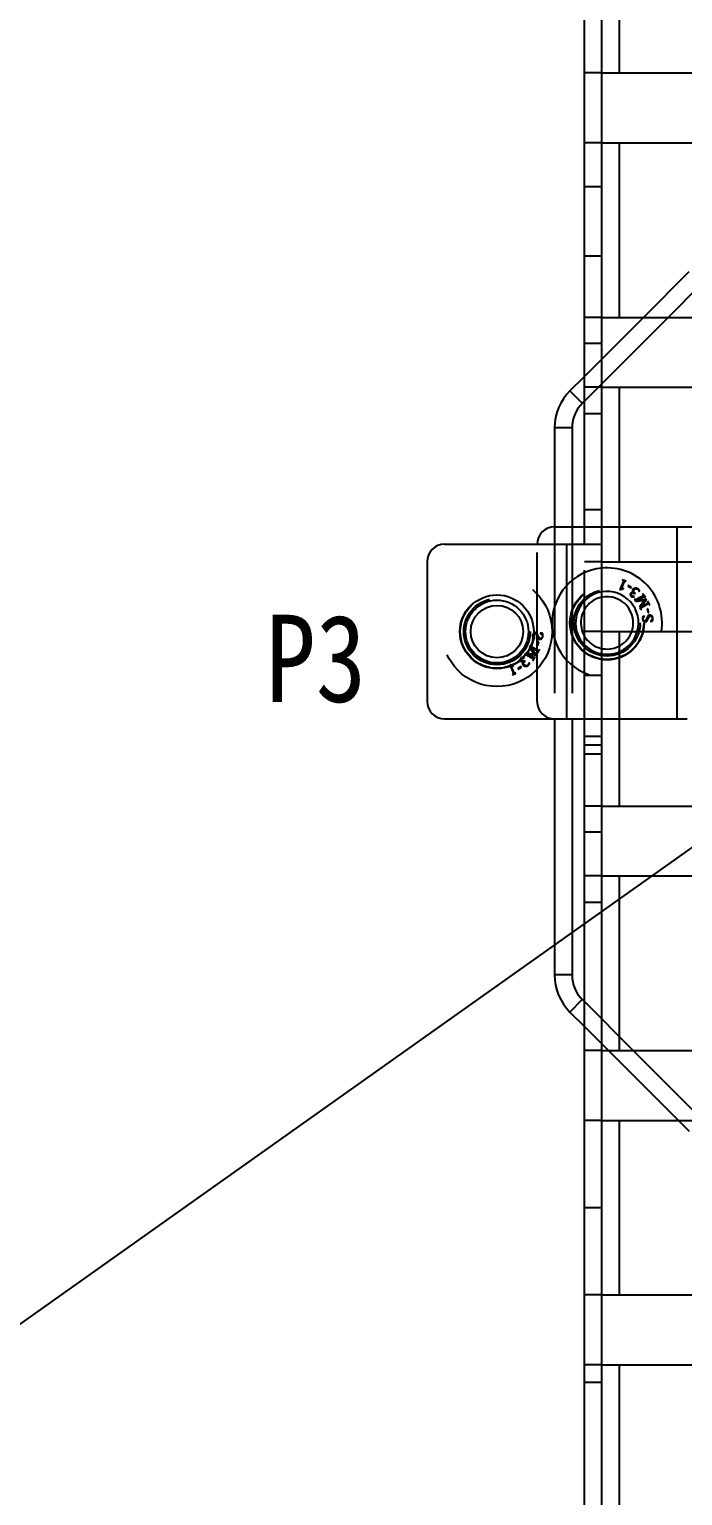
# Model space of a CAD drawing. Header units: millimetres. Extents: x 0 to 8948, y -1340 to 1100.
# Drawn here: x 2490.8 to 2528.2, y 534.4 to 618.4 of the extents above; entities that cross this region are included whole.
import ezdxf

# ---------------------------------------------------------------- set-up
doc = ezdxf.new("R2010")
doc.units = ezdxf.units.MM
doc.header["$LTSCALE"] = 85.25
doc.linetypes.add('HIDDEN', pattern=[0.2, 0.1, -0.1])
doc.layers.get('0').update_dxf_attribs({"linetype": 'CONTINUOUS'})
doc.layers.add('02___PRT_ALL_AXES', color=7, linetype='CONTINUOUS')
doc.layers.add('DEFAULT_2', color=8, linetype='HIDDEN')
doc.styles.get("Standard").update_dxf_attribs({"font": 'txt', "width": 0.85})

msp = doc.modelspace()

# ---------------------------------------------------------------- linework, layer by layer
msp.add_line((1723.341, 0), (3273.341, 1100))
at = {"color": 3, "linetype": 'Continuous'}
for p, q in [((2523.588, 455.948), (2523.588, 696.948)), ((2524.588, 625.948), (2524.588, 615.948)), ((2523.588, 615.948), (2534.458, 615.948)), ((2523.588, 611.948), (2534.458, 611.948)), ((2524.588, 611.948), (2524.588, 601.948)), ((2523.588, 598.148), (2527.388, 601.948)), ((2523.588, 601.948), (2534.458, 601.948)), ((2523.588, 597.948), (2534.458, 597.948)), ((2524.588, 597.948), (2524.588, 587.948)), ((2522.473, 597.034), (2522.588, 597.148)), ((2521.888, 595.62), (2521.888, 588.948)), ((2514.588, 588.948), (2523.588, 588.948)), ((2521.588, 578.948), (2521.588, 588.948)), ((2513.588, 587.948), (2513.588, 579.948)), ((2523.588, 587.948), (2534.458, 587.948)), ((2523.588, 583.948), (2534.458, 583.948)), ((2524.588, 583.948), (2524.588, 573.948)), ((2514.588, 578.948), (2523.588, 578.948)), ((2521.888, 578.948), (2521.888, 564.276)), ((2523.588, 573.948), (2534.458, 573.948)), ((2523.588, 569.948), (2534.458, 569.948)), ((2524.588, 569.948), (2524.588, 559.948)), ((2522.473, 562.862), (2522.588, 562.748)), ((2523.588, 559.948), (2534.458, 559.948)), ((2525.388, 559.948), (2529.302, 556.034)), ((2523.588, 555.948), (2534.458, 555.948)), ((2524.588, 555.948), (2524.588, 545.948)), ((2523.588, 545.948), (2534.458, 545.948)), ((2523.588, 541.948), (2534.458, 541.948)), ((2524.588, 541.948), (2524.588, 531.948))]:
    msp.add_line(p, q, dxfattribs=at)
at = {"color": 7, "linetype": 'Continuous'}
for p, q in [((2522.588, 588.948), (2522.588, 683.948)), ((2523.588, 599.562), (2525.973, 601.948)), ((2521.766, 597.741), (2522.588, 598.562)), ((2522.473, 597.034), (2521.766, 597.741)), ((2520.888, 595.62), (2520.888, 588.948)), ((2521.888, 595.62), (2520.888, 595.62)), ((2522.588, 590.948), (2523.588, 590.948)), ((2521.888, 589.948), (2523.588, 589.948)), ((2527.888, 587.948), (2527.888, 583.948)), ((2524.824, 586.841), (2524.624, 586.36)), ((2524.624, 586.36), (2524.651, 586.348)), ((2524.707, 586.404), (2524.879, 586.818)), ((2524.834, 586.427), (2524.707, 586.404)), ((2524.778, 586.923), (2524.773, 586.91)), ((2524.773, 586.91), (2524.808, 586.887)), ((2524.839, 586.406), (2524.834, 586.427)), ((2524.922, 586.839), (2524.969, 586.828)), ((2524.969, 586.828), (2524.975, 586.842)), ((2525.106, 586.595), (2525.086, 586.562)), ((2525.086, 586.562), (2525.269, 586.448)), ((2525.289, 586.481), (2525.106, 586.595)), ((2525.269, 586.448), (2525.289, 586.481)), ((2525.452, 585.961), (2525.446, 585.979)), ((2525.468, 585.833), (2525.456, 585.826)), ((2525.507, 585.791), (2525.468, 585.833)), ((2525.5, 586.137), (2525.504, 586.157)), ((2525.544, 585.679), (2526.025, 585.755)), ((2525.931, 585.992), (2525.577, 585.779)), ((2525.609, 585.716), (2525.972, 585.935)), ((2526.145, 585.802), (2525.609, 585.716)), ((2525.735, 586.247), (2525.752, 586.254)), ((2526.025, 585.755), (2525.743, 585.349)), ((2525.805, 585.315), (2526.145, 585.802)), ((2526.207, 585.557), (2525.805, 585.315)), ((2525.809, 585.286), (2526.22, 585.534)), ((2525.946, 586.123), (2525.934, 586.115)), ((2525.934, 586.115), (2525.961, 586.041)), ((2526.031, 585.934), (2526.068, 585.892)), ((2526.068, 585.892), (2526.081, 585.9)), ((2526.209, 585.687), (2526.196, 585.68)), ((2526.196, 585.68), (2526.232, 585.604)), ((2526.284, 585.516), (2526.318, 585.478)), ((2526.318, 585.478), (2526.33, 585.486)), ((2525.843, 585.21), (2525.809, 585.286)), ((2525.831, 585.203), (2525.843, 585.21)), ((2526.053, 584.818), (2525.948, 584.811)), ((2526.052, 584.818), (2526.053, 584.806)), ((2526.222, 585.25), (2526.185, 585.238)), ((2526.185, 585.238), (2526.248, 585.032)), ((2526.285, 585.044), (2526.222, 585.25)), ((2526.248, 585.032), (2526.285, 585.044)), ((2526.353, 584.54), (2526.352, 584.552)), ((2526.353, 584.54), (2526.489, 584.544)), ((2520.888, 578.948), (2520.888, 564.276)), ((2522.588, 478.948), (2522.588, 578.948)), ((2522.588, 577.948), (2523.588, 577.948)), ((2522.588, 576.948), (2523.588, 576.948)), ((2521.888, 564.276), (2520.888, 564.276)), ((2522.473, 562.862), (2521.766, 562.155)), ((2521.766, 562.155), (2522.588, 561.334)), ((2523.973, 559.948), (2527.973, 555.948))]:
    msp.add_line(p, q, dxfattribs=at)
for radius in [1.8, 1.5]:
    msp.add_circle((2517.588, 583.948), radius, dxfattribs=at)
for centre, radius, start, end in [((2523.888, 595.62), 3, 135, 180), ((2520.888, 588.948), 1, 90, 180), ((2523.888, 584.448), 3.15, 350.85499, 95.47283), ((2523.888, 584.448), 1.8, 343.83546, 99.60032), ((2523.888, 584.448), 1.5, 340.51183, 101.56535), ((2524.269, 585.015), 1.438, 27.53662, 31.08982), ((2523.888, 564.276), 3, 180, 225)]:
    msp.add_arc(centre, radius, start, end, dxfattribs=at)
at = {"color": 3, "linetype": 'Continuous'}
for centre, radius, start, end in [((2523.888, 595.62), 2, 135, 180), ((2514.588, 587.948), 1, 90, 180), ((2514.588, 579.948), 1, 180, 270), ((2523.888, 564.276), 2, 180, 225)]:
    msp.add_arc(centre, radius, start, end, dxfattribs=at)
at = {"color": 7, "linetype": 'Continuous'}
for points in [[(2524.651, 586.348), (2524.728, 586.377), (2524.79, 586.397), (2524.839, 586.406)], [(2524.875, 586.88), (2524.839, 586.895), (2524.807, 586.91), (2524.778, 586.923)], [(2524.808, 586.887), (2524.827, 586.876), (2524.832, 586.861), (2524.824, 586.841)], [(2524.975, 586.842), (2524.945, 586.852), (2524.912, 586.865), (2524.875, 586.88)], [(2524.879, 586.818), (2524.887, 586.837), (2524.902, 586.844), (2524.922, 586.839)], [(2525.384, 586.37), (2525.353, 586.336), (2525.339, 586.3), (2525.339, 586.26)], [(2525.53, 586.439), (2525.472, 586.437), (2525.423, 586.414), (2525.384, 586.37)], [(2525.404, 586.257), (2525.407, 586.288), (2525.421, 586.319), (2525.446, 586.347)], [(2525.446, 586.347), (2525.477, 586.381), (2525.514, 586.401), (2525.556, 586.406)], [(2525.69, 586.377), (2525.642, 586.42), (2525.589, 586.441), (2525.53, 586.439)], [(2525.556, 586.406), (2525.599, 586.411), (2525.634, 586.4), (2525.661, 586.376)], [(2525.661, 586.376), (2525.679, 586.36), (2525.692, 586.331), (2525.699, 586.29)], [(2525.751, 586.302), (2525.741, 586.324), (2525.721, 586.349), (2525.69, 586.377)], [(2525.226, 586.124), (2525.21, 586.107), (2525.205, 586.083), (2525.209, 586.053)], [(2525.209, 586.053), (2525.213, 586.023), (2525.228, 585.997), (2525.253, 585.974)], [(2525.289, 586.158), (2525.263, 586.153), (2525.242, 586.142), (2525.226, 586.124)], [(2525.253, 585.974), (2525.281, 585.949), (2525.311, 585.936), (2525.343, 585.934)], [(2525.269, 586.053), (2525.267, 586.075), (2525.274, 586.096), (2525.29, 586.114)], [(2525.3, 585.994), (2525.282, 586.011), (2525.272, 586.031), (2525.269, 586.053)], [(2525.392, 586.16), (2525.35, 586.164), (2525.316, 586.163), (2525.289, 586.158)], [(2525.29, 586.114), (2525.313, 586.14), (2525.366, 586.148), (2525.448, 586.14)], [(2525.366, 585.965), (2525.34, 585.969), (2525.318, 585.978), (2525.3, 585.994)], [(2525.339, 586.26), (2525.34, 586.22), (2525.357, 586.187), (2525.392, 586.16)], [(2525.343, 585.934), (2525.375, 585.933), (2525.411, 585.942), (2525.452, 585.961)], [(2525.446, 585.979), (2525.419, 585.966), (2525.392, 585.961), (2525.366, 585.965)], [(2525.432, 586.18), (2525.41, 586.2), (2525.401, 586.225), (2525.404, 586.257)], [(2525.504, 586.157), (2525.473, 586.158), (2525.449, 586.165), (2525.432, 586.18)], [(2525.448, 586.14), (2525.466, 586.138), (2525.484, 586.137), (2525.5, 586.137)], [(2525.456, 585.826), (2525.47, 585.805), (2525.485, 585.782), (2525.5, 585.757)], [(2525.54, 585.768), (2525.531, 585.77), (2525.52, 585.778), (2525.507, 585.791)], [(2525.577, 585.779), (2525.562, 585.77), (2525.55, 585.766), (2525.54, 585.768)], [(2525.699, 586.29), (2525.702, 586.273), (2525.708, 586.261), (2525.715, 586.254)], [(2525.715, 586.254), (2525.72, 586.249), (2525.727, 586.247), (2525.735, 586.247)], [(2525.752, 586.254), (2525.761, 586.264), (2525.761, 586.28), (2525.751, 586.302)], [(2525.961, 586.016), (2525.957, 586.009), (2525.947, 586.002), (2525.931, 585.992)], [(2526.011, 586.01), (2525.997, 586.034), (2525.975, 586.072), (2525.946, 586.123)], [(2525.961, 586.041), (2525.965, 586.031), (2525.965, 586.022), (2525.961, 586.016)], [(2525.972, 585.935), (2525.988, 585.945), (2525.999, 585.949), (2526.005, 585.949)], [(2526.005, 585.949), (2526.013, 585.949), (2526.021, 585.944), (2526.031, 585.934)], [(2526.081, 585.9), (2526.054, 585.941), (2526.031, 585.977), (2526.011, 586.01)], [(2526.232, 585.604), (2526.24, 585.587), (2526.232, 585.572), (2526.207, 585.557)], [(2526.267, 585.586), (2526.245, 585.621), (2526.226, 585.655), (2526.209, 585.687)], [(2526.22, 585.534), (2526.233, 585.542), (2526.244, 585.545), (2526.251, 585.544)], [(2526.251, 585.544), (2526.258, 585.543), (2526.269, 585.534), (2526.284, 585.516)], [(2526.33, 585.486), (2526.304, 585.525), (2526.283, 585.559), (2526.267, 585.586)], [(2525.743, 585.349), (2525.752, 585.337), (2525.768, 585.313), (2525.788, 585.279)], [(2525.788, 585.279), (2525.813, 585.238), (2525.827, 585.212), (2525.831, 585.203)], [(2525.948, 584.811), (2525.926, 584.774), (2525.917, 584.728), (2525.923, 584.675)], [(2525.923, 584.675), (2525.928, 584.622), (2525.948, 584.58), (2525.978, 584.551)], [(2525.949, 584.664), (2525.941, 584.732), (2525.976, 584.78), (2526.053, 584.806)], [(2525.986, 584.585), (2525.965, 584.604), (2525.952, 584.631), (2525.949, 584.664)], [(2526.164, 584.709), (2526.141, 584.65), (2526.123, 584.611), (2526.108, 584.591)], [(2526.229, 584.841), (2526.21, 584.814), (2526.188, 584.77), (2526.164, 584.709)], [(2526.177, 584.559), (2526.201, 584.586), (2526.225, 584.633), (2526.251, 584.7)], [(2526.324, 584.891), (2526.28, 584.887), (2526.248, 584.869), (2526.229, 584.841)], [(2526.251, 584.7), (2526.27, 584.747), (2526.287, 584.781), (2526.303, 584.803)], [(2526.303, 584.803), (2526.319, 584.825), (2526.341, 584.837), (2526.367, 584.84)], [(2526.452, 584.851), (2526.418, 584.883), (2526.374, 584.897), (2526.324, 584.891)], [(2526.367, 584.84), (2526.397, 584.843), (2526.423, 584.833), (2526.447, 584.811)], [(2526.447, 584.811), (2526.471, 584.789), (2526.484, 584.76), (2526.488, 584.725)], [(2526.514, 584.709), (2526.508, 584.772), (2526.487, 584.819), (2526.452, 584.851)], [(2526.488, 584.725), (2526.492, 584.687), (2526.482, 584.652), (2526.456, 584.618)], [(2526.489, 584.544), (2526.512, 584.595), (2526.521, 584.65), (2526.514, 584.709)], [(2525.978, 584.551), (2526.01, 584.52), (2526.047, 584.508), (2526.089, 584.512)], [(2526.055, 584.559), (2526.03, 584.556), (2526.007, 584.565), (2525.986, 584.585)], [(2526.108, 584.591), (2526.093, 584.571), (2526.075, 584.561), (2526.055, 584.559)], [(2526.089, 584.512), (2526.124, 584.516), (2526.153, 584.531), (2526.177, 584.559)], [(2526.456, 584.618), (2526.431, 584.584), (2526.397, 584.563), (2526.352, 584.552)]]:
    msp.add_open_spline(points, degree=3, dxfattribs=at)
at = {"layer": '02___PRT_ALL_AXES', "color": 8, "linetype": 'HIDDEN'}
for p, q in [((2522.588, 596.448), (2522.588, 609.448)), ((2522.588, 609.448), (2523.588, 609.448)), ((2523.588, 596.448), (2523.588, 609.448)), ((2523.588, 605.448), (2522.588, 605.448)), ((2523.588, 600.448), (2522.588, 600.448)), ((2522.588, 596.448), (2523.588, 596.448)), ((2522.588, 568.448), (2522.588, 581.448)), ((2522.588, 581.448), (2523.588, 581.448)), ((2523.588, 568.448), (2523.588, 581.448)), ((2523.588, 577.448), (2522.588, 577.448)), ((2523.588, 572.448), (2522.588, 572.448)), ((2522.588, 568.448), (2523.588, 568.448)), ((2522.588, 540.948), (2522.588, 550.948)), ((2522.588, 550.948), (2523.588, 550.948)), ((2523.588, 540.948), (2523.588, 550.948)), ((2523.588, 545.948), (2522.588, 545.948)), ((2522.588, 540.948), (2523.588, 540.948))]:
    msp.add_line(p, q, dxfattribs=at)
msp.add_circle((2523.888, 584.448), 2.1, dxfattribs=at)
at = {"layer": '02___PRT_ALL_AXES', "color": 3, "linetype": 'Continuous'}
msp.add_circle((2517.588, 583.948), 2.1, dxfattribs=at)
at = {"layer": 'DEFAULT_2', "color": 8, "linetype": 'HIDDEN'}
for p, q in [((2523.588, 615.948), (2522.588, 615.948)), ((2523.588, 611.948), (2522.588, 611.948)), ((2525.973, 601.948), (2528.595, 604.569)), ((2527.388, 601.948), (2529.302, 603.862)), ((2523.588, 601.948), (2522.588, 601.948)), ((2522.588, 598.562), (2523.588, 599.562)), ((2522.588, 597.148), (2523.588, 598.148)), ((2523.588, 597.948), (2522.588, 597.948)), ((2520.888, 589.948), (2521.888, 589.948)), ((2523.588, 589.948), (2529.888, 589.948)), ((2527.888, 589.948), (2527.888, 587.948)), ((2519.888, 579.948), (2519.888, 588.948)), ((2520.888, 588.948), (2520.888, 578.948)), ((2521.888, 588.948), (2521.888, 578.948)), ((2522.588, 578.948), (2522.588, 588.948)), ((2523.588, 587.948), (2522.588, 587.948)), ((2520.053, 583.856), (2520.052, 583.844)), ((2520.189, 583.852), (2520.053, 583.856)), ((2523.588, 583.948), (2522.588, 583.948)), ((2527.888, 583.948), (2527.888, 578.948)), ((2519.443, 583.047), (2519.725, 582.641)), ((2519.845, 582.594), (2519.505, 583.081)), ((2519.505, 583.081), (2519.907, 582.839)), ((2519.509, 583.109), (2519.543, 583.186)), ((2519.92, 582.862), (2519.509, 583.109)), ((2519.543, 583.186), (2519.531, 583.193)), ((2519.648, 583.585), (2519.752, 583.578)), ((2519.752, 583.578), (2519.753, 583.59)), ((2519.948, 583.364), (2519.885, 583.158)), ((2519.885, 583.158), (2519.922, 583.146)), ((2519.922, 583.146), (2519.985, 583.352)), ((2519.985, 583.352), (2519.948, 583.364)), ((2519.146, 582.417), (2519.152, 582.435)), ((2519.156, 582.57), (2519.168, 582.563)), ((2519.168, 582.563), (2519.207, 582.605)), ((2519.204, 582.239), (2519.2, 582.259)), ((2519.725, 582.641), (2519.244, 582.716)), ((2519.277, 582.617), (2519.631, 582.404)), ((2519.672, 582.46), (2519.309, 582.68)), ((2519.309, 582.68), (2519.845, 582.594)), ((2519.452, 582.142), (2519.435, 582.149)), ((2519.661, 582.355), (2519.634, 582.281)), ((2519.634, 582.281), (2519.646, 582.273)), ((2519.768, 582.503), (2519.731, 582.462)), ((2519.781, 582.496), (2519.768, 582.503)), ((2519.932, 582.792), (2519.896, 582.716)), ((2519.896, 582.716), (2519.909, 582.709)), ((2520.018, 582.918), (2519.984, 582.88)), ((2520.03, 582.91), (2520.018, 582.918)), ((2518.351, 582.048), (2518.324, 582.036)), ((2518.324, 582.036), (2518.524, 581.554)), ((2518.579, 581.577), (2518.407, 581.992)), ((2518.407, 581.992), (2518.534, 581.969)), ((2518.508, 581.509), (2518.473, 581.486)), ((2518.473, 581.486), (2518.478, 581.472)), ((2518.534, 581.969), (2518.539, 581.99)), ((2518.669, 581.567), (2518.622, 581.557)), ((2518.675, 581.554), (2518.669, 581.567)), ((2518.969, 581.948), (2518.786, 581.834)), ((2518.786, 581.834), (2518.806, 581.801)), ((2518.806, 581.801), (2518.989, 581.915)), ((2518.989, 581.915), (2518.969, 581.948)), ((2523.588, 578.948), (2528.467, 578.948)), ((2523.588, 573.948), (2522.588, 573.948)), ((2523.588, 569.948), (2522.588, 569.948)), ((2522.588, 562.748), (2525.388, 559.948)), ((2522.588, 561.334), (2523.973, 559.948)), ((2523.588, 559.948), (2522.588, 559.948)), ((2523.588, 555.948), (2522.588, 555.948)), ((2527.973, 555.948), (2528.595, 555.327)), ((2523.588, 545.948), (2522.588, 545.948)), ((2523.588, 541.948), (2522.588, 541.948))]:
    msp.add_line(p, q, dxfattribs=at)
for centre, radius in [((2517.588, 583.948), 3.15), ((2523.888, 584.448), 2.125), ((2523.888, 584.448), 1.9), ((2517.588, 583.948), 2.125), ((2517.588, 583.948), 1.9)]:
    msp.add_circle(centre, radius, dxfattribs=at)
for centre, radius, start, end in [((2523.888, 584.448), 3.15, 95.47283, 350.85499), ((2523.888, 584.448), 1.8, 99.60032, 343.83546), ((2523.888, 584.448), 1.5, 101.56535, 340.51183), ((2517.969, 583.381), 1.438, 328.91018, 332.46337), ((2520.888, 579.948), 1, 180, 270)]:
    msp.add_arc(centre, radius, start, end, dxfattribs=at)
for points in [[(2519.678, 583.845), (2519.648, 583.816), (2519.628, 583.774), (2519.623, 583.721)], [(2519.649, 583.732), (2519.652, 583.765), (2519.665, 583.792), (2519.686, 583.811)], [(2519.789, 583.884), (2519.747, 583.888), (2519.71, 583.876), (2519.678, 583.845)], [(2519.686, 583.811), (2519.707, 583.831), (2519.73, 583.84), (2519.755, 583.837)], [(2519.755, 583.837), (2519.775, 583.835), (2519.793, 583.825), (2519.808, 583.805)], [(2519.877, 583.837), (2519.853, 583.865), (2519.824, 583.88), (2519.789, 583.884)], [(2519.808, 583.805), (2519.823, 583.785), (2519.841, 583.746), (2519.864, 583.686)], [(2519.951, 583.696), (2519.925, 583.763), (2519.901, 583.81), (2519.877, 583.837)], [(2520.052, 583.844), (2520.097, 583.833), (2520.131, 583.811), (2520.156, 583.778)], [(2520.214, 583.687), (2520.221, 583.746), (2520.212, 583.801), (2520.189, 583.852)], [(2519.488, 583.117), (2519.468, 583.083), (2519.452, 583.059), (2519.443, 583.047)], [(2519.531, 583.193), (2519.527, 583.184), (2519.513, 583.158), (2519.488, 583.117)], [(2519.623, 583.721), (2519.617, 583.668), (2519.626, 583.622), (2519.648, 583.585)], [(2519.753, 583.59), (2519.676, 583.616), (2519.641, 583.664), (2519.649, 583.732)], [(2519.864, 583.686), (2519.888, 583.626), (2519.91, 583.582), (2519.929, 583.554)], [(2519.929, 583.554), (2519.948, 583.526), (2519.98, 583.509), (2520.024, 583.505)], [(2520.003, 583.593), (2519.987, 583.615), (2519.97, 583.649), (2519.951, 583.696)], [(2520.067, 583.556), (2520.041, 583.559), (2520.019, 583.571), (2520.003, 583.593)], [(2520.024, 583.505), (2520.074, 583.499), (2520.118, 583.513), (2520.152, 583.545)], [(2520.147, 583.585), (2520.123, 583.563), (2520.097, 583.553), (2520.067, 583.556)], [(2520.188, 583.671), (2520.184, 583.636), (2520.171, 583.607), (2520.147, 583.585)], [(2520.152, 583.545), (2520.187, 583.577), (2520.208, 583.624), (2520.214, 583.687)], [(2520.156, 583.778), (2520.182, 583.744), (2520.192, 583.709), (2520.188, 583.671)], [(2518.909, 582.342), (2518.905, 582.312), (2518.91, 582.289), (2518.926, 582.271)], [(2518.953, 582.421), (2518.928, 582.399), (2518.913, 582.373), (2518.909, 582.342)], [(2518.926, 582.271), (2518.942, 582.254), (2518.963, 582.243), (2518.989, 582.238)], [(2519.043, 582.461), (2519.011, 582.46), (2518.981, 582.447), (2518.953, 582.421)], [(2518.99, 582.282), (2518.974, 582.3), (2518.967, 582.321), (2518.969, 582.343)], [(2518.969, 582.343), (2518.972, 582.365), (2518.982, 582.385), (2519, 582.402)], [(2518.989, 582.238), (2519.016, 582.233), (2519.05, 582.232), (2519.092, 582.236)], [(2519.148, 582.256), (2519.066, 582.248), (2519.013, 582.256), (2518.99, 582.282)], [(2519, 582.402), (2519.018, 582.418), (2519.04, 582.427), (2519.066, 582.431)], [(2519.092, 582.236), (2519.057, 582.209), (2519.04, 582.175), (2519.039, 582.136)], [(2519.039, 582.136), (2519.039, 582.096), (2519.053, 582.06), (2519.084, 582.026)], [(2519.152, 582.435), (2519.111, 582.454), (2519.075, 582.463), (2519.043, 582.461)], [(2519.066, 582.431), (2519.092, 582.435), (2519.119, 582.429), (2519.146, 582.417)], [(2519.104, 582.139), (2519.101, 582.171), (2519.11, 582.196), (2519.132, 582.216)], [(2519.146, 582.049), (2519.121, 582.077), (2519.107, 582.108), (2519.104, 582.139)], [(2519.132, 582.216), (2519.149, 582.231), (2519.173, 582.238), (2519.204, 582.239)], [(2519.2, 582.259), (2519.184, 582.259), (2519.166, 582.258), (2519.148, 582.256)], [(2519.2, 582.639), (2519.185, 582.614), (2519.17, 582.591), (2519.156, 582.57)], [(2519.207, 582.605), (2519.22, 582.618), (2519.231, 582.626), (2519.24, 582.628)], [(2519.24, 582.628), (2519.25, 582.63), (2519.262, 582.626), (2519.277, 582.617)], [(2519.415, 582.142), (2519.408, 582.135), (2519.402, 582.123), (2519.399, 582.106)], [(2519.435, 582.149), (2519.427, 582.149), (2519.42, 582.147), (2519.415, 582.142)], [(2519.451, 582.094), (2519.461, 582.116), (2519.461, 582.132), (2519.452, 582.142)], [(2519.631, 582.404), (2519.647, 582.394), (2519.657, 582.387), (2519.661, 582.38)], [(2519.646, 582.273), (2519.675, 582.324), (2519.697, 582.362), (2519.711, 582.386)], [(2519.661, 582.38), (2519.665, 582.374), (2519.665, 582.365), (2519.661, 582.355)], [(2519.705, 582.447), (2519.699, 582.447), (2519.688, 582.451), (2519.672, 582.46)], [(2519.731, 582.462), (2519.721, 582.452), (2519.713, 582.447), (2519.705, 582.447)], [(2519.711, 582.386), (2519.731, 582.419), (2519.754, 582.455), (2519.781, 582.496)], [(2519.907, 582.839), (2519.932, 582.824), (2519.94, 582.809), (2519.932, 582.792)], [(2519.909, 582.709), (2519.926, 582.741), (2519.945, 582.775), (2519.967, 582.81)], [(2519.951, 582.852), (2519.944, 582.851), (2519.933, 582.854), (2519.92, 582.862)], [(2519.984, 582.88), (2519.969, 582.862), (2519.958, 582.853), (2519.951, 582.852)], [(2519.967, 582.81), (2519.983, 582.837), (2520.004, 582.871), (2520.03, 582.91)], [(2518.539, 581.99), (2518.49, 581.999), (2518.428, 582.018), (2518.351, 582.048)], [(2518.478, 581.472), (2518.507, 581.486), (2518.539, 581.501), (2518.575, 581.516)], [(2518.524, 581.554), (2518.532, 581.535), (2518.527, 581.52), (2518.508, 581.509)], [(2518.575, 581.516), (2518.612, 581.531), (2518.645, 581.544), (2518.675, 581.554)], [(2518.622, 581.557), (2518.602, 581.552), (2518.587, 581.559), (2518.579, 581.577)], [(2519.084, 582.026), (2519.123, 581.982), (2519.172, 581.959), (2519.23, 581.957)], [(2519.256, 581.99), (2519.214, 581.995), (2519.177, 582.014), (2519.146, 582.049)], [(2519.23, 581.957), (2519.289, 581.955), (2519.342, 581.976), (2519.39, 582.019)], [(2519.361, 582.02), (2519.334, 581.995), (2519.299, 581.985), (2519.256, 581.99)], [(2519.399, 582.106), (2519.392, 582.065), (2519.379, 582.036), (2519.361, 582.02)], [(2519.39, 582.019), (2519.421, 582.047), (2519.441, 582.072), (2519.451, 582.094)]]:
    msp.add_open_spline(points, degree=3, dxfattribs=at)

# ---------------------------------------------------------------- texts
at = {"color": 2, "linetype": 'Continuous', "insert": (2504.322, 584.915), "char_height": 5, "width": 8.5, "attachment_point": 1, "line_spacing_factor": 0.9}
msp.add_mtext('P3', dxfattribs=at)

doc.saveas('drawing.dxf')
